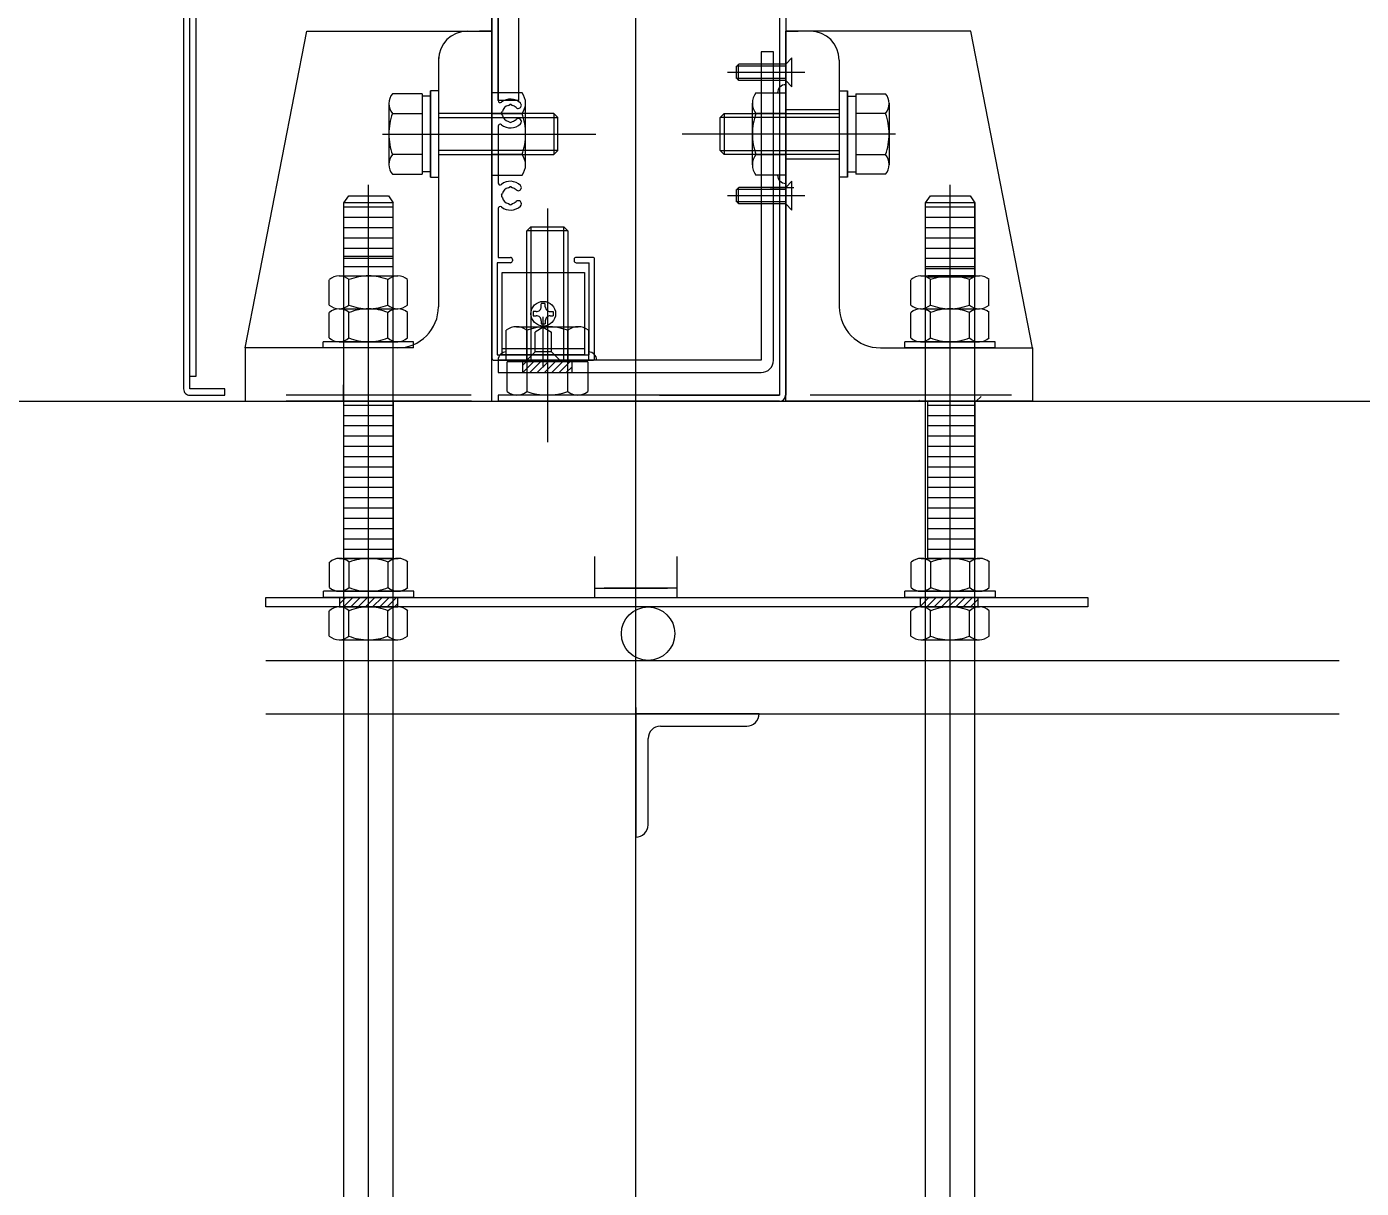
# Model space of a CAD drawing. Header units: millimetres. Extents: x -13466 to 37833, y -11727 to 34084.
# Drawn here: x 14502.8 to 14827.5, y 10737.9 to 11020.4 of the extents above; entities that cross this region are included whole.
import ezdxf

# ---------------------------------------------------------------- set-up
doc = ezdxf.new("R2010")
doc.units = ezdxf.units.MM
doc.header["$LTSCALE"] = 30
doc.header["$PDSIZE"] = 300
doc.linetypes.add('SXF_一点短鎖線', pattern=[9.25, 6, -1.5, 0.25, -1.5])
for name, color, linetype, lineweight in [('D-BMK', 2, 'SXF_一点短鎖線', 13), ('D-STR-DIM', 7, 'Continuous', 13), ('D-STR-STR1', 2, 'Continuous', 13), ('D-STR-STR5', 6, 'Continuous', 25)]:
    doc.layers.add(name, color=color, linetype=linetype, lineweight=lineweight)
doc.styles.add('MS ゴシック', font='MS Gothic.ttf')
doc.dimstyles.new('DIM-30-F', dxfattribs={"dimscale": 30, "dimtxt": 3.5, "dimasz": 2.5, "dimexe": 0, "dimexo": 2, "dimgap": 0.8, "dimtad": 1, "dimdec": 0, "dimzin": 0, "dimdsep": 46, "dimtxsty": 'MS ゴシック', "dimblk": 'OPEN', "dimcen": 0.1, "dimaunit": 1, "dimadec": 4, "dimazin": 0, "dimtfac": 1, "dimtdec": 0, "dimtmove": 2, "dimatfit": 3, "dimldrblk": 'OPEN', "dimfxl": 1, "dimtolj": 1, "dimtzin": 0, "dimlwd": -1, "dimlwe": -1, "dimarcsym": 2})

# ---------------------------------------------------------------- blocks, each defined once
blk = doc.blocks.new('_Open')
at = {"color": 0, "linetype": 'ByBlock', "lineweight": -2}
for p, q in [((-1, 0.1667), (0, 0)), ((-1, -0.1667), (0, 0)), ((0, 0), (-1, 0))]:
    blk.add_line(p, q, dxfattribs=at)
blk = doc.blocks.new('*D20')
at = {"layer": 'D-STR-DIM', "color": 0, "transparency": 16777216}
for p, q in [((8743.3, 12827.45), (8769.9, 12881.24)), ((8837.13, 12848), (9599.08, 12471.25)), ((9692.9, 12491.8), (9666.31, 12438.01))]:
    blk.add_line(p, q, dxfattribs=at)
at = {"layer": 'Defpoints', "color": 0, "transparency": 16777216}
for p in [(8769.9, 12881.24), (9666.31, 12438.01), (9666.31, 12438.01)]:
    blk.add_point(p, dxfattribs=at)
at = {"layer": 'D-STR-DIM', "color": 0, "transparency": 16777216, "xscale": 75, "yscale": 75, "zscale": 75}
for p, rotation in [((8769.9, 12881.24), 153.6900675261025), ((9666.31, 12438.01), 333.6900675261025)]:
    blk.add_blockref('_Open', p, dxfattribs=dict(at, rotation=rotation))
at = {"layer": 'D-STR-DIM', "color": 0, "transparency": 16777216, "insert": (9252.01, 12728.2), "char_height": 105, "width": 46998.7126, "attachment_point": 5, "rotation": 333.6901, "style": 'MS ゴシック'}
blk.add_mtext('\\A1;R1000', dxfattribs=at)

msp = doc.modelspace()

# ---------------------------------------------------------------- linework, layer by layer
at = {"layer": 'D-BMK', "linetype": 'SXF_一点短鎖線', "lineweight": 9}
msp.add_line((14650.939, 8967.227), (14650.939, 15218.012), dxfattribs=at)
at = {"layer": 'D-STR-STR1', "linetype": 'Continuous', "lineweight": 9}
for p, q in [((14685.942, 11069.306), (14685.942, 10930.806)), ((14687.442, 11069.306), (14687.442, 10930.806)), ((14622.442, 11059.306), (14622.442, 11002.429)), ((14685.942, 11059.306), (14685.942, 10939.306)), ((14615.942, 11058.806), (14615.942, 10939.806)), ((14540.942, 11054.497), (14540.942, 10932.306)), ((14542.442, 10935.306), (14542.442, 11053.187)), ((14615.942, 11039.306), (14615.942, 10939.306)), ((14617.442, 11034.506), (14617.442, 11002.429)), ((14617.442, 11002.429), (14617.442, 11034.506)), ((14615.942, 11009.673), (14615.942, 11024.505)), ((14555.942, 10942.306), (14570.942, 11019.306)), ((14570.942, 11019.306), (14615.942, 11019.306)), ((14615.942, 11019.306), (14612.942, 11019.306)), ((14615.942, 10929.306), (14615.942, 11019.306)), ((14687.442, 10929.306), (14687.442, 11019.306)), ((14687.442, 11019.306), (14690.442, 11019.306)), ((14732.442, 11019.306), (14687.442, 11019.306)), ((14747.442, 10942.306), (14732.442, 11019.306)), ((14684.442, 11014.306), (14681.442, 11014.306)), ((14681.442, 11014.306), (14681.442, 10939.306)), ((14684.442, 10939.306), (14684.442, 11014.306)), ((14602.942, 11012.906), (14602.942, 11005.706)), ((14602.942, 11012.306), (14602.942, 10952.306)), ((14687.442, 11010.806), (14675.442, 11010.806)), ((14675.442, 11007.806), (14675.442, 11010.806)), ((14675.544, 11010.806), (14676.044, 11011.306)), ((14675.942, 11007.306), (14675.942, 11011.306)), ((14687.442, 11011.306), (14676.044, 11011.306)), ((14688.942, 11012.806), (14687.442, 11011.306)), ((14687.442, 11007.306), (14687.442, 11011.306)), ((14688.942, 11005.806), (14688.942, 11012.806)), ((14700.442, 11012.306), (14700.442, 10952.306)), ((14692.087, 11009.306), (14673.24, 11009.306)), ((14687.442, 11007.806), (14675.442, 11007.806)), ((14676.044, 11007.306), (14675.544, 11007.806)), ((14687.442, 11007.306), (14676.044, 11007.306)), ((14688.942, 11005.806), (14687.442, 11007.306)), ((14599.01, 11004.106), (14591.743, 11004.106)), ((14599.01, 11004.106), (14599.01, 10984.506)), ((14603.01, 11004.806), (14601.01, 11004.806)), ((14601.01, 11004.806), (14601.01, 10983.806)), ((14601.01, 10983.806), (14601.01, 11004.806)), ((14601.01, 11004.106), (14601.01, 10984.506)), ((14602.942, 11004.806), (14602.942, 11002.79)), ((14615.942, 11003.29), (14615.942, 11004.306)), ((14623.277, 11004.306), (14616.01, 11004.306)), ((14680.175, 11004.306), (14687.442, 11004.306)), ((14687.442, 10984.306), (14687.442, 11004.306)), ((14700.442, 11004.806), (14700.442, 10983.806)), ((14700.442, 11004.806), (14702.442, 11004.806)), ((14702.442, 11004.806), (14702.442, 10983.806)), ((14702.442, 10983.806), (14702.442, 11004.806)), ((14702.442, 11004.106), (14702.442, 10984.506)), ((14704.442, 11004.106), (14711.709, 11004.106)), ((14704.442, 11004.106), (14704.442, 10984.506)), ((14590.885, 11001.806), (14590.885, 10986.806)), ((14601.01, 11003.506), (14599.01, 11003.506)), ((14601.01, 11003.506), (14601.01, 10985.106)), ((14622.442, 11002.429), (14617.442, 11002.429)), ((14619.942, 11001.243), (14620.282, 11001.456)), ((14620.601, 11001.456), (14620.942, 11001.243)), ((14624.135, 10986.806), (14624.135, 11001.806)), ((14679.317, 10986.806), (14679.317, 11001.806)), ((14702.442, 11003.506), (14704.442, 11003.506)), ((14702.442, 11003.506), (14702.442, 10985.106)), ((14712.567, 11001.806), (14712.567, 10986.806)), ((14591.743, 10999.306), (14599.01, 10999.306)), ((14602.942, 10997.906), (14602.942, 10990.706)), ((14631.01, 10999.306), (14603.01, 10999.306)), ((14603.01, 10998.306), (14632.01, 10998.306)), ((14616.01, 10999.306), (14623.277, 10999.306)), ((14618.292, 10999.466), (14618.505, 10999.806)), ((14618.292, 10999.147), (14618.505, 10998.806)), ((14619.942, 10997.37), (14620.282, 10997.156)), ((14620.601, 10997.156), (14620.942, 10997.37)), ((14632.01, 10998.306), (14631.01, 10999.306)), ((14631.01, 10999.306), (14631.01, 10989.306)), ((14632.01, 10990.306), (14632.01, 10998.306)), ((14671.442, 10998.306), (14672.442, 10999.306)), ((14700.442, 10998.306), (14671.442, 10998.306)), ((14671.442, 10990.306), (14671.442, 10998.306)), ((14672.442, 10999.306), (14700.442, 10999.306)), ((14672.442, 10999.306), (14672.442, 10989.306)), ((14687.442, 10999.306), (14680.175, 10999.306)), ((14687.442, 11000.306), (14700.442, 11000.306)), ((14711.709, 10999.306), (14704.442, 10999.306)), ((14589.31, 10994.306), (14641.199, 10994.306)), ((14617.442, 10996.184), (14617.442, 10982.429)), ((14714.141, 10994.306), (14662.253, 10994.306)), ((14599.01, 10989.306), (14591.743, 10989.306)), ((14632.01, 10990.306), (14603.01, 10990.306)), ((14603.01, 10989.306), (14631.01, 10989.306)), ((14623.277, 10989.306), (14616.01, 10989.306)), ((14631.01, 10989.306), (14632.01, 10990.306)), ((14671.442, 10990.306), (14700.442, 10990.306)), ((14672.442, 10989.306), (14671.442, 10990.306)), ((14700.442, 10989.306), (14672.442, 10989.306)), ((14680.175, 10989.306), (14687.442, 10989.306)), ((14687.442, 10988.306), (14700.442, 10988.306)), ((14704.442, 10989.306), (14711.709, 10989.306)), ((14591.743, 10984.506), (14599.01, 10984.506)), ((14601.01, 10985.106), (14599.01, 10985.106)), ((14616.01, 10984.306), (14623.277, 10984.306)), ((14687.442, 10984.306), (14680.175, 10984.306)), ((14702.442, 10985.106), (14704.442, 10985.106)), ((14711.709, 10984.506), (14704.442, 10984.506)), ((14585.942, 10595.6), (14585.942, 10981.986)), ((14585.942, 10595.6), (14585.942, 10981.986)), ((14601.01, 10983.806), (14603.01, 10983.806)), ((14602.942, 10982.906), (14602.942, 10975.706)), ((14619.942, 10981.243), (14620.282, 10981.456)), ((14620.601, 10981.456), (14620.942, 10981.243)), ((14650.942, 10611.066), (14650.942, 10981.986)), ((14675.544, 10980.806), (14676.044, 10981.306)), ((14675.942, 10977.306), (14675.942, 10981.306)), ((14687.442, 10981.306), (14676.044, 10981.306)), ((14683.677, 10981.306), (14689.377, 10981.306)), ((14688.942, 10982.806), (14687.442, 10981.306)), ((14687.442, 10977.306), (14687.442, 10981.306)), ((14688.942, 10975.806), (14688.942, 10982.806)), ((14702.442, 10983.806), (14700.442, 10983.806)), ((14727.442, 10595.6), (14727.442, 10981.986)), ((14727.442, 10595.6), (14727.442, 10981.986)), ((14618.292, 10979.466), (14618.505, 10979.806)), ((14618.292, 10979.147), (14618.505, 10978.806)), ((14692.087, 10979.306), (14673.24, 10979.306)), ((14687.442, 10980.806), (14675.442, 10980.806)), ((14675.442, 10977.806), (14675.442, 10980.806)), ((14687.442, 10977.806), (14675.442, 10977.806)), ((14676.044, 10977.306), (14675.544, 10977.806)), ((14591.942, 10976.498), (14579.942, 10976.498)), ((14617.442, 10976.184), (14617.442, 10964.306)), ((14619.942, 10977.37), (14620.282, 10977.156)), ((14620.601, 10977.156), (14620.942, 10977.37)), ((14629.442, 10976.196), (14629.442, 10919.406)), ((14687.442, 10977.306), (14676.044, 10977.306)), ((14688.942, 10975.806), (14687.442, 10977.306)), ((14733.442, 10976.498), (14721.442, 10976.498)), ((14733.442, 10977.535), (14733.442, 10959.806)), ((14591.942, 10973.998), (14579.942, 10973.998)), ((14591.942, 10971.498), (14579.942, 10971.498)), ((14624.442, 10970.73), (14625.442, 10971.73)), ((14625.442, 10971.73), (14625.442, 10938.931)), ((14625.442, 10971.73), (14633.442, 10971.73)), ((14633.442, 10971.73), (14634.442, 10970.73)), ((14633.442, 10938.931), (14633.442, 10971.73)), ((14733.442, 10973.998), (14721.442, 10973.998)), ((14733.442, 10971.498), (14721.442, 10971.498)), ((14591.942, 10968.998), (14579.942, 10968.998)), ((14624.442, 10938.931), (14624.442, 10970.73)), ((14634.442, 10970.73), (14624.442, 10970.73)), ((14634.442, 10970.73), (14634.442, 10938.931)), ((14733.442, 10968.998), (14721.442, 10968.998)), ((14591.942, 10966.498), (14579.942, 10966.498)), ((14733.442, 10966.498), (14721.442, 10966.498)), ((14591.942, 10964.498), (14579.942, 10964.498)), ((14591.942, 10963.998), (14579.942, 10963.998)), ((14591.942, 10961.998), (14579.942, 10961.998)), ((14617.242, 10963.006), (14617.242, 10940.606)), ((14620.442, 10963.006), (14617.242, 10963.006)), ((14617.442, 10964.306), (14620.442, 10964.306)), ((14620.942, 10963.806), (14620.942, 10963.506)), ((14635.942, 10963.806), (14635.942, 10963.506)), ((14640.442, 10964.306), (14636.442, 10964.306)), ((14636.442, 10963.006), (14639.642, 10963.006)), ((14639.642, 10940.606), (14639.642, 10963.006)), ((14640.942, 10939.806), (14640.942, 10963.806)), ((14733.442, 10963.998), (14721.442, 10963.998)), ((14733.442, 10961.998), (14721.442, 10961.998)), ((14733.442, 10961.998), (14721.442, 10961.998)), ((14733.442, 10961.498), (14721.442, 10961.498)), ((14576.377, 10952.72), (14576.377, 10958.887)), ((14578.804, 10959.806), (14593.055, 10959.806)), ((14581.127, 10952.72), (14581.127, 10958.887)), ((14590.627, 10952.72), (14590.627, 10958.887)), ((14595.377, 10952.72), (14595.377, 10958.887)), ((14618.442, 10960.606), (14638.442, 10960.606)), ((14618.442, 10940.606), (14618.442, 10960.606)), ((14638.442, 10960.606), (14638.442, 10940.606)), ((14717.877, 10952.72), (14717.877, 10958.887)), ((14720.304, 10959.806), (14734.555, 10959.806)), ((14733.442, 10959.806), (14721.99, 10959.806)), ((14733.442, 10959.498), (14721.99, 10959.498)), ((14722.627, 10952.72), (14722.627, 10958.887)), ((14732.127, 10952.72), (14732.127, 10958.887)), ((14736.877, 10952.72), (14736.877, 10958.887)), ((14578.804, 10951.806), (14593.055, 10951.806)), ((14578.804, 10951.806), (14593.055, 10951.806)), ((14627.942, 10952.306), (14627.942, 10953.046)), ((14628.942, 10952.306), (14628.942, 10953.046)), ((14720.304, 10951.806), (14734.555, 10951.806)), ((14720.304, 10951.806), (14734.555, 10951.806)), ((14576.377, 10944.72), (14576.377, 10950.887)), ((14581.127, 10944.72), (14581.127, 10950.887)), ((14590.627, 10944.72), (14590.627, 10950.887)), ((14595.377, 10944.72), (14595.377, 10950.887)), ((14626.742, 10951.106), (14626.002, 10951.106)), ((14626.002, 10950.106), (14626.742, 10950.106)), ((14627.942, 10948.906), (14627.942, 10948.166)), ((14628.442, 10937.551), (14628.442, 10949.877)), ((14628.942, 10948.906), (14628.942, 10948.166)), ((14630.142, 10951.106), (14630.882, 10951.106)), ((14630.142, 10950.106), (14630.882, 10950.106)), ((14717.877, 10944.72), (14717.877, 10950.887)), ((14722.627, 10944.72), (14722.627, 10950.887)), ((14732.127, 10944.72), (14732.127, 10950.887)), ((14736.877, 10944.72), (14736.877, 10950.887)), ((14619.442, 10939.306), (14619.442, 10946.573)), ((14621.942, 10947.431), (14636.942, 10947.431)), ((14624.442, 10946.573), (14624.442, 10939.306)), ((14628.442, 10947.306), (14626.442, 10946.152)), ((14626.442, 10941.306), (14626.442, 10946.152)), ((14628.442, 10947.306), (14630.442, 10946.152)), ((14630.442, 10941.306), (14630.442, 10946.152)), ((14634.442, 10939.306), (14634.442, 10946.573)), ((14639.442, 10946.573), (14639.442, 10939.306)), ((14595.942, 10942.306), (14555.942, 10942.306)), ((14555.942, 10942.306), (14555.942, 10932.306)), ((14596.877, 10943.806), (14574.877, 10943.806)), ((14574.877, 10942.306), (14574.877, 10943.806)), ((14596.877, 10942.306), (14574.877, 10942.306)), ((14578.804, 10943.806), (14593.055, 10943.806)), ((14596.877, 10942.306), (14596.877, 10943.806)), ((14638.442, 10942.106), (14618.442, 10942.106)), ((14710.442, 10942.306), (14747.442, 10942.306)), ((14738.377, 10943.806), (14716.377, 10943.806)), ((14716.377, 10942.306), (14716.377, 10943.806)), ((14738.377, 10942.306), (14716.377, 10942.306)), ((14720.304, 10943.806), (14734.555, 10943.806)), ((14738.377, 10942.306), (14738.377, 10943.806)), ((14747.442, 10942.306), (14747.442, 10932.306)), ((14616.442, 10939.306), (14640.442, 10939.306)), ((14617.242, 10940.606), (14639.642, 10940.606)), ((14681.442, 10939.306), (14617.442, 10939.306)), ((14617.442, 10939.306), (14617.442, 10936.306)), ((14638.442, 10940.606), (14618.442, 10940.606)), ((14619.442, 10939.306), (14639.442, 10939.306)), ((14619.442, 10939.306), (14639.442, 10939.306)), ((14619.642, 10931.664), (14619.642, 10938.931)), ((14639.242, 10938.931), (14619.642, 10938.931)), ((14623.442, 10936.306), (14623.442, 10939.306)), ((14623.442, 10936.318), (14626.43, 10939.306)), ((14623.442, 10938.086), (14624.662, 10939.306)), ((14626.442, 10941.306), (14624.442, 10939.306)), ((14632.442, 10939.306), (14624.442, 10939.306)), ((14624.442, 10938.931), (14624.442, 10931.664)), ((14625.198, 10936.306), (14628.198, 10939.306)), ((14630.442, 10941.306), (14626.442, 10941.306)), ((14626.966, 10936.306), (14629.442, 10938.782)), ((14629.442, 10937.015), (14631.734, 10939.306)), ((14629.442, 10938.782), (14629.966, 10939.306)), ((14630.442, 10941.306), (14632.442, 10939.306)), ((14630.501, 10936.306), (14633.501, 10939.306)), ((14632.269, 10936.306), (14635.269, 10939.306)), ((14634.442, 10931.664), (14634.442, 10938.931)), ((14635.442, 10936.306), (14635.442, 10939.306)), ((14639.242, 10938.931), (14639.242, 10931.664)), ((14617.442, 10936.306), (14681.442, 10936.306)), ((14628.734, 10936.306), (14629.442, 10937.015)), ((14634.037, 10936.306), (14635.442, 10937.711)), ((14555.942, 10932.306), (14555.942, 10929.306)), ((14579.877, 10929.306), (14579.877, 10933.32)), ((14747.442, 10932.306), (14747.442, 10929.306)), ((14542.442, 10930.806), (14550.942, 10930.806)), ((14555.942, 10929.306), (14615.942, 10929.306)), ((14610.916, 10930.806), (14565.875, 10930.806)), ((14610.918, 10929.306), (14565.877, 10929.306)), ((14610.942, 10929.306), (14565.942, 10929.306)), ((14579.942, 10929.306), (14591.942, 10929.306)), ((14579.942, 10891.106), (14579.942, 10929.306)), ((14591.942, 10929.306), (14591.942, 10891.106)), ((14685.939, 10930.806), (14617.439, 10930.806)), ((14617.442, 10930.806), (14617.442, 10929.306)), ((14685.942, 10930.806), (14617.442, 10930.806)), ((14685.942, 10929.306), (14617.442, 10929.306)), ((14685.942, 10929.306), (14617.442, 10929.306)), ((14636.942, 10930.806), (14621.942, 10930.806)), ((14656.726, 10930.806), (14679.806, 10930.806)), ((14662.375, 10930.806), (14685.875, 10930.806)), ((14662.377, 10930.806), (14685.877, 10930.806)), ((14662.377, 10929.306), (14685.877, 10929.306)), ((14747.442, 10929.306), (14687.442, 10929.306)), ((14747.442, 10929.306), (14691.442, 10929.306)), ((14742.375, 10930.806), (14693.375, 10930.806)), ((14742.377, 10929.306), (14693.377, 10929.306)), ((14719.645, 10929.306), (14719.942, 10929.603)), ((14721.99, 10929.306), (14733.442, 10929.306)), ((14721.99, 10891.106), (14721.99, 10929.306)), ((14733.442, 10929.306), (14733.442, 10891.106)), ((14733.787, 10929.306), (14734.942, 10930.461)), ((14591.942, 10928.308), (14579.942, 10928.308)), ((14591.942, 10925.808), (14579.942, 10925.808)), ((14733.442, 10928.308), (14721.99, 10928.308)), ((14733.442, 10925.808), (14721.99, 10925.808)), ((14591.942, 10923.308), (14579.942, 10923.308)), ((14733.442, 10923.308), (14721.99, 10923.308)), ((14591.942, 10920.808), (14579.942, 10920.808)), ((14733.442, 10920.808), (14721.99, 10920.808)), ((14591.942, 10918.308), (14579.942, 10918.308)), ((14733.442, 10918.308), (14721.99, 10918.308)), ((14591.942, 10915.808), (14579.942, 10915.808)), ((14591.942, 10913.308), (14579.942, 10913.308)), ((14733.442, 10915.808), (14721.99, 10915.808)), ((14733.442, 10913.308), (14721.99, 10913.308)), ((14591.942, 10910.808), (14579.942, 10910.808)), ((14733.442, 10910.808), (14721.99, 10910.808)), ((14591.942, 10908.308), (14579.942, 10908.308)), ((14733.442, 10908.308), (14721.99, 10908.308)), ((14591.942, 10905.808), (14579.942, 10905.808)), ((14591.942, 10903.308), (14579.942, 10903.308)), ((14733.442, 10905.808), (14721.99, 10905.808)), ((14733.442, 10903.308), (14721.99, 10903.308)), ((14591.942, 10900.808), (14579.942, 10900.808)), ((14733.442, 10900.808), (14721.99, 10900.808)), ((14591.942, 10898.308), (14579.942, 10898.308)), ((14733.442, 10898.308), (14721.99, 10898.308)), ((14591.942, 10895.808), (14579.942, 10895.808)), ((14591.942, 10893.308), (14579.942, 10893.308)), ((14733.442, 10895.808), (14721.99, 10895.808)), ((14733.442, 10893.308), (14721.99, 10893.308)), ((14576.442, 10884.02), (14576.442, 10890.187)), ((14578.869, 10891.106), (14593.119, 10891.106)), ((14578.869, 10891.106), (14593.119, 10891.106)), ((14591.942, 10891.106), (14579.942, 10891.106)), ((14581.192, 10884.02), (14581.192, 10890.187)), ((14590.692, 10884.02), (14590.692, 10890.187)), ((14595.442, 10884.02), (14595.442, 10890.187)), ((14640.942, 10891.606), (14640.942, 10883.906)), ((14660.942, 10891.606), (14660.942, 10883.906)), ((14717.942, 10884.02), (14717.942, 10890.187)), ((14720.369, 10891.106), (14734.619, 10891.106)), ((14720.369, 10891.106), (14734.619, 10891.106)), ((14733.442, 10891.106), (14721.99, 10891.106)), ((14722.692, 10884.02), (14722.692, 10890.187)), ((14732.192, 10884.02), (14732.192, 10890.187)), ((14736.942, 10884.02), (14736.942, 10890.187)), ((14640.942, 10883.906), (14643.242, 10883.906)), ((14640.942, 10883.906), (14640.942, 10881.606)), ((14643.242, 10883.906), (14658.642, 10883.906)), ((14658.642, 10883.906), (14643.242, 10883.906)), ((14660.942, 10883.906), (14658.642, 10883.906)), ((14660.942, 10883.906), (14660.942, 10881.606)), ((14560.942, 10881.606), (14760.942, 10881.606)), ((14560.942, 10879.306), (14560.942, 10881.606)), ((14596.942, 10883.106), (14574.942, 10883.106)), ((14574.942, 10881.606), (14574.942, 10883.106)), ((14596.942, 10881.606), (14574.942, 10881.606)), ((14578.869, 10883.106), (14593.119, 10883.106)), ((14578.942, 10881.606), (14592.942, 10881.606)), ((14578.942, 10879.306), (14578.942, 10881.606)), ((14578.942, 10880.167), (14580.381, 10881.606)), ((14579.848, 10879.306), (14582.148, 10881.606)), ((14581.616, 10879.306), (14583.916, 10881.606)), ((14583.384, 10879.306), (14585.684, 10881.606)), ((14585.152, 10879.306), (14587.452, 10881.606)), ((14586.92, 10879.306), (14589.22, 10881.606)), ((14588.687, 10879.306), (14590.987, 10881.606)), ((14590.455, 10879.306), (14592.755, 10881.606)), ((14592.942, 10881.606), (14592.942, 10879.306)), ((14596.942, 10881.606), (14596.942, 10883.106)), ((14643.242, 10881.606), (14660.942, 10881.606)), ((14738.442, 10883.106), (14716.442, 10883.106)), ((14716.442, 10881.606), (14716.442, 10883.106)), ((14738.442, 10881.606), (14716.442, 10881.606)), ((14720.194, 10881.606), (14734.194, 10881.606)), ((14720.194, 10879.306), (14720.194, 10881.606)), ((14720.194, 10879.522), (14722.279, 10881.606)), ((14720.194, 10881.29), (14720.511, 10881.606)), ((14720.369, 10883.106), (14734.619, 10883.106)), ((14721.747, 10879.306), (14724.047, 10881.606)), ((14723.514, 10879.306), (14725.814, 10881.606)), ((14725.282, 10879.306), (14727.582, 10881.606)), ((14727.05, 10879.306), (14729.35, 10881.606)), ((14728.818, 10879.306), (14731.118, 10881.606)), ((14730.585, 10879.306), (14732.885, 10881.606)), ((14732.353, 10879.306), (14734.194, 10881.147)), ((14734.194, 10881.606), (14734.194, 10879.306)), ((14738.442, 10881.606), (14738.442, 10883.106)), ((14760.942, 10881.606), (14760.942, 10879.306)), ((14760.942, 10879.306), (14560.942, 10879.306)), ((14576.389, 10872.22), (14576.389, 10878.387)), ((14578.817, 10879.306), (14593.067, 10879.306)), ((14592.942, 10879.306), (14578.942, 10879.306)), ((14581.139, 10872.22), (14581.139, 10878.387)), ((14590.639, 10872.22), (14590.639, 10878.387)), ((14592.223, 10879.306), (14592.942, 10880.025)), ((14595.39, 10872.22), (14595.39, 10878.387)), ((14717.889, 10872.22), (14717.889, 10878.387)), ((14734.194, 10879.306), (14720.194, 10879.306)), ((14720.317, 10879.306), (14734.567, 10879.306)), ((14722.639, 10872.22), (14722.639, 10878.387)), ((14732.139, 10872.22), (14732.139, 10878.387)), ((14734.121, 10879.306), (14734.194, 10879.38)), ((14736.89, 10872.22), (14736.89, 10878.387)), ((14578.817, 10871.306), (14593.067, 10871.306)), ((14720.317, 10871.306), (14734.567, 10871.306)), ((14560.942, 10866.306), (14822.08, 10866.306)), ((14650.939, 10854.806), (14650.939, 10824.806)), ((14560.942, 10853.306), (14822.08, 10853.306)), ((14680.942, 10853.306), (14650.942, 10853.306)), ((14650.942, 10853.306), (14650.942, 10823.306)), ((14656.942, 10850.306), (14677.942, 10850.306)), ((14653.942, 10826.306), (14653.942, 10847.306))]:
    msp.add_line(p, q, dxfattribs=at)
at = {"layer": 'D-STR-STR1'}
msp.add_line((14500.939, 10929.306), (17300.939, 10929.306), dxfattribs=at)
at = {"layer": 'D-STR-STR1', "linetype": 'Continuous', "lineweight": 9}
for points in [[(14550.942, 10930.806), (14550.942, 10932.306), (14542.442, 10932.306), (14542.442, 11054.497), (14614.644, 11064.32)], [(14543.74, 11054.673), (14612.442, 11064.02), (14612.442, 11062.507), (14543.942, 11053.187), (14543.942, 10935.306), (14542.442, 10935.306)]]:
    msp.add_lwpolyline(points, dxfattribs=at)
for centre, radius in [((14628.442, 10950.606), 3), ((14653.942, 10872.806), 6.5)]:
    msp.add_circle(centre, radius, dxfattribs=at)
for centre, radius, start, end in [((14609.942, 11012.306), 7, 90, 180), ((14693.442, 11012.306), 7, 0, 90), ((14594.671, 11001.706), 3.786, 140.6618, 180), ((14620.063, 11001.806), 4.072, 0, 37.87888), ((14683.388, 11001.806), 4.072, 142.12112, 180), ((14687.442, 11004.306), 2, 90, 180), ((14708.781, 11001.706), 3.786, 360, 39.3382), ((14594.671, 11001.706), 3.786, 180, 219.3382), ((14617.942, 11002.429), 0.5, 180, 308.68219), ((14620.442, 10999.306), 3.5, 45.82662, 128.68219), ((14620.442, 10999.306), 2, 104.47751, 165.52249), ((14620.442, 11001.202), 0.3, 57.9116, 122.0884), ((14620.442, 10999.306), 2, 45.82662, 75.52249), ((14622.358, 11001.279), 0.75, 225.82662, 45.82662), ((14620.063, 11001.806), 4.072, 322.12112, 360), ((14683.388, 11001.806), 4.072, 180, 217.87888), ((14708.781, 11001.706), 3.786, 320.6618, 0), ((14605.885, 10994.306), 15, 160.52878, 180), ((14618.546, 10999.306), 0.3, 147.9116, 212.0884), ((14620.442, 10999.306), 2, 194.47751, 255.52249), ((14620.442, 10999.306), 2, 284.47751, 314.17338), ((14622.358, 10997.334), 0.75, 314.17338, 134.17338), ((14609.135, 10994.306), 15, 360, 19.47122), ((14694.317, 10994.306), 15, 160.52878, 180), ((14697.567, 10994.306), 15, 360, 19.47122), ((14605.885, 10994.306), 15, 180, 199.47122), ((14617.942, 10996.184), 0.5, 51.31781, 180), ((14620.442, 10999.306), 3.5, 231.31781, 314.17338), ((14620.442, 10997.41), 0.3, 237.9116, 302.0884), ((14609.135, 10994.306), 15, 340.52878, 360), ((14694.317, 10994.306), 15, 180, 199.47122), ((14697.567, 10994.306), 15, 340.52878, 360), ((14594.671, 10986.906), 3.786, 140.6618, 180), ((14620.063, 10986.806), 4.072, 360, 37.87888), ((14683.388, 10986.806), 4.072, 142.12112, 180), ((14708.781, 10986.906), 3.786, 360, 39.3382), ((14594.671, 10986.906), 3.786, 180, 219.3382), ((14620.063, 10986.806), 4.072, 322.12112, 360), ((14683.388, 10986.806), 4.072, 180, 217.87888), ((14687.442, 10984.306), 2, 180, 270), ((14708.781, 10986.906), 3.786, 320.6618, 360), ((14617.942, 10982.429), 0.5, 180, 308.68219), ((14620.442, 10979.306), 3.5, 45.82662, 128.68219), ((14620.442, 10979.306), 2, 104.47751, 165.52249), ((14620.442, 10981.202), 0.3, 57.9116, 122.0884), ((14620.442, 10979.306), 2, 45.82662, 75.52249), ((14622.358, 10981.279), 0.75, 225.82662, 45.82662), ((14618.546, 10979.306), 0.3, 147.9116, 212.0884), ((14620.442, 10979.306), 2, 194.47751, 255.52249), ((14620.442, 10979.306), 2, 284.47751, 314.17338), ((14622.358, 10977.334), 0.75, 314.17338, 134.17338), ((14617.942, 10976.184), 0.5, 51.31781, 180), ((14620.442, 10979.306), 3.5, 231.31781, 314.17338), ((14620.442, 10977.41), 0.3, 237.9116, 302.0884), ((14620.442, 10963.806), 0.5, 45.00001, 89.99999), ((14620.442, 10963.506), 0.5, 270.00004, 314.99996), ((14620.442, 10963.806), 0.5, 359.99993, 45.00006), ((14620.442, 10963.506), 0.5, 315.00001, 360), ((14636.442, 10963.806), 0.5, 135, 179.99999), ((14636.442, 10963.506), 0.5, 180.00008, 224.99992), ((14636.442, 10963.806), 0.5, 89.99999, 134.99999), ((14636.442, 10963.506), 0.5, 225.00004, 269.99999), ((14640.442, 10963.806), 0.5, 45.00001, 89.99998), ((14640.442, 10963.806), 0.5, 0.00003, 44.99999), ((14578.804, 10956.244), 3.563, 90, 132.1), ((14578.804, 10956.244), 3.563, 47.9, 90), ((14585.93, 10947.018), 12.789, 90, 111.8), ((14585.93, 10947.018), 12.789, 68.2, 90), ((14593.055, 10956.244), 3.563, 90, 132.1), ((14593.055, 10956.244), 3.563, 47.9, 90), ((14720.304, 10956.244), 3.563, 90, 132.1), ((14720.304, 10956.244), 3.563, 47.9, 90), ((14727.43, 10947.018), 12.789, 90, 111.8), ((14727.43, 10947.018), 12.789, 68.2, 90), ((14734.555, 10956.244), 3.563, 90, 132.1), ((14734.555, 10956.244), 3.563, 47.9, 90), ((14578.752, 10955.369), 3.563, 227.9, 270), ((14578.804, 10948.244), 3.563, 90, 132.1), ((14578.752, 10955.369), 3.563, 270, 312.1), ((14578.804, 10948.244), 3.563, 47.9, 90), ((14585.877, 10964.595), 12.789, 248.2, 270), ((14585.93, 10939.018), 12.789, 90, 111.8), ((14585.877, 10964.595), 12.789, 270, 291.8), ((14585.93, 10939.018), 12.789, 68.2, 90), ((14593.002, 10955.369), 3.563, 227.9, 270), ((14593.055, 10948.244), 3.563, 90, 132.1), ((14593.002, 10955.369), 3.563, 270, 312.1), ((14593.055, 10948.244), 3.563, 47.9, 90), ((14592.942, 10952.306), 10, 315, 0), ((14626.742, 10952.306), 1.2, 315, 0), ((14628.442, 10950.606), 2.5, 90.00501, 101.53999), ((14628.442, 10950.606), 2.5, 78.47, 90.005), ((14630.142, 10952.306), 1.2, 180, 225), ((14710.442, 10952.306), 10, 180, 225), ((14720.252, 10955.369), 3.563, 227.9, 270), ((14720.304, 10948.244), 3.563, 90, 132.1), ((14720.252, 10955.369), 3.563, 270, 312.1), ((14720.304, 10948.244), 3.563, 47.9, 90), ((14727.377, 10964.595), 12.789, 248.2, 270), ((14727.43, 10939.018), 12.789, 90, 111.8), ((14727.377, 10964.595), 12.789, 270, 291.8), ((14727.43, 10939.018), 12.789, 68.2, 90), ((14734.502, 10955.369), 3.563, 227.9, 270), ((14734.555, 10948.244), 3.563, 90, 132.1), ((14734.502, 10955.369), 3.563, 270, 312.1), ((14734.555, 10948.244), 3.563, 47.9, 90), ((14628.442, 10950.606), 2.5, 168.47001, 180.00499), ((14628.442, 10950.606), 2.5, 180.005, 191.54), ((14626.742, 10952.306), 1.2, 270, 314.99999), ((14626.742, 10948.906), 1.2, 44.99999, 90), ((14626.742, 10948.906), 1.2, 359.99999, 45.00001), ((14630.142, 10948.906), 1.2, 134.99999, 180), ((14630.142, 10952.306), 1.2, 225.00001, 269.99999), ((14630.142, 10948.906), 1.2, 89.99999, 135.00001), ((14628.442, 10950.606), 2.5, 5.76999, 11.54001), ((14628.442, 10950.606), 2.5, 348.47002, 354.23498), ((14628.442, 10950.606), 2.5, 0.00001, 5.77), ((14628.442, 10950.606), 2.5, 354.23502, 359.99999), ((14592.942, 10952.306), 10, 270, 315), ((14621.942, 10943.36), 4.072, 52.12112, 127.87888), ((14629.442, 10932.431), 15, 70.52878, 109.47122), ((14628.442, 10950.606), 2.5, 258.46999, 270.005), ((14628.442, 10950.606), 2.5, 270.005, 281.54001), ((14636.942, 10943.36), 4.072, 52.12112, 127.87888), ((14710.442, 10952.306), 10, 225, 270), ((14578.752, 10947.369), 3.563, 227.9, 270), ((14578.752, 10947.369), 3.563, 270, 312.1), ((14585.877, 10956.595), 12.789, 248.2, 270), ((14585.877, 10956.595), 12.789, 270, 291.8), ((14593.002, 10947.369), 3.563, 227.9, 270), ((14593.002, 10947.369), 3.563, 270, 312.1), ((14720.252, 10947.369), 3.563, 227.9, 270), ((14720.252, 10947.369), 3.563, 270, 312.1), ((14727.377, 10956.595), 12.789, 248.2, 270), ((14727.377, 10956.595), 12.789, 270, 291.8), ((14734.502, 10947.369), 3.563, 227.9, 270), ((14734.502, 10947.369), 3.563, 270, 312.1), ((14616.442, 10939.806), 0.5, 180.00002, 224.99999), ((14616.442, 10939.806), 0.5, 225.00001, 269.99997), ((14619.442, 10939.306), 2, 90, 180), ((14639.442, 10939.306), 2, 0, 90), ((14640.442, 10939.806), 0.5, 270.00001, 315.00001), ((14640.442, 10939.806), 0.5, 315.00002, 359.99999), ((14681.442, 10939.306), 3, 270, 360), ((14542.442, 10932.306), 1.5, 180, 225), ((14542.442, 10932.306), 1.5, 225, 270), ((14622.042, 10934.592), 3.786, 230.6618, 309.3382), ((14629.442, 10945.806), 15, 250.52878, 289.47122), ((14636.842, 10934.592), 3.786, 230.6618, 309.3382), ((14685.877, 10930.806), 1.5, 270, 0), ((14685.942, 10930.806), 1.5, 270, 0), ((14578.869, 10887.544), 3.563, 90, 132.1), ((14578.869, 10887.544), 3.563, 47.9, 90), ((14585.994, 10878.318), 12.789, 90, 111.8), ((14585.994, 10878.318), 12.789, 68.2, 90), ((14593.119, 10887.544), 3.563, 90, 132.1), ((14593.119, 10887.544), 3.563, 47.9, 90), ((14720.369, 10887.544), 3.563, 90, 132.1), ((14720.369, 10887.544), 3.563, 47.9, 90), ((14727.494, 10878.318), 12.789, 90, 111.8), ((14727.494, 10878.318), 12.789, 68.2, 90), ((14734.619, 10887.544), 3.563, 90, 132.1), ((14734.619, 10887.544), 3.563, 47.9, 90), ((14578.817, 10886.669), 3.563, 227.9, 270), ((14578.817, 10886.669), 3.563, 270, 312.1), ((14585.942, 10895.895), 12.789, 248.2, 270), ((14585.942, 10895.895), 12.789, 270, 291.8), ((14593.067, 10886.669), 3.563, 227.9, 270), ((14593.067, 10886.669), 3.563, 270, 312.1), ((14720.317, 10886.669), 3.563, 227.9, 270), ((14720.317, 10886.669), 3.563, 270, 312.1), ((14727.442, 10895.895), 12.789, 248.2, 270), ((14727.442, 10895.895), 12.789, 270, 291.8), ((14734.567, 10886.669), 3.563, 227.9, 270), ((14734.567, 10886.669), 3.563, 270, 312.1), ((14578.817, 10875.744), 3.563, 90, 132.1), ((14578.817, 10875.744), 3.563, 47.9, 90), ((14585.942, 10866.518), 12.789, 90, 111.8), ((14585.942, 10866.518), 12.789, 68.2, 90), ((14593.067, 10875.744), 3.563, 90, 132.1), ((14593.067, 10875.744), 3.563, 47.9, 90), ((14720.317, 10875.744), 3.563, 90, 132.1), ((14720.317, 10875.744), 3.563, 47.9, 90), ((14727.442, 10866.518), 12.789, 90, 111.8), ((14727.442, 10866.518), 12.789, 68.2, 90), ((14734.567, 10875.744), 3.563, 90, 132.1), ((14734.567, 10875.744), 3.563, 47.9, 90), ((14578.764, 10874.869), 3.563, 227.9, 270), ((14578.764, 10874.869), 3.563, 270, 312.1), ((14585.889, 10884.095), 12.789, 248.2, 270), ((14585.889, 10884.095), 12.789, 270, 291.8), ((14593.014, 10874.869), 3.563, 227.9, 270), ((14593.014, 10874.869), 3.563, 270, 312.1), ((14720.264, 10874.869), 3.563, 227.9, 270), ((14720.264, 10874.869), 3.563, 270, 312.1), ((14727.389, 10884.095), 12.789, 248.2, 270), ((14727.389, 10884.095), 12.789, 270, 291.8), ((14734.514, 10874.869), 3.563, 227.9, 270), ((14734.514, 10874.869), 3.563, 270, 312.1), ((14677.942, 10853.306), 3, 270, 0), ((14656.942, 10847.306), 3, 90, 180), ((14650.942, 10826.306), 3, 270, 0)]:
    msp.add_arc(centre, radius, start, end, dxfattribs=at)
at = {"layer": 'D-STR-STR5', "linetype": 'Continuous', "lineweight": 9}
for p, q in [((14579.942, 10977.535), (14581.122, 10979.306)), ((14581.122, 10979.306), (14590.761, 10979.306)), ((14590.761, 10979.306), (14591.942, 10977.535)), ((14721.442, 10977.535), (14722.622, 10979.306)), ((14722.622, 10979.306), (14732.261, 10979.306)), ((14732.261, 10979.306), (14733.442, 10977.535)), ((14591.942, 10977.535), (14579.942, 10977.535)), ((14579.942, 10569.257), (14579.942, 10977.535)), ((14579.942, 10569.257), (14579.942, 10977.535)), ((14591.942, 10566.889), (14591.942, 10977.535)), ((14591.942, 10566.889), (14591.942, 10977.535)), ((14721.442, 10569.257), (14721.442, 10977.535)), ((14721.442, 10569.257), (14721.442, 10977.535)), ((14733.442, 10977.535), (14721.442, 10977.535)), ((14733.442, 10566.889), (14733.442, 10977.535)), ((14733.442, 10566.889), (14733.442, 10977.535))]:
    msp.add_line(p, q, dxfattribs=at)

# ---------------------------------------------------------------- dimensions: what is measured, and where the dimension line sits
at = {"layer": 'D-STR-DIM'}
dim = msp.add_linear_dim(base=(9666.306, 12438.012), p1=(8769.897, 12881.239), p2=(9666.306, 12438.012), angle=333.69007, text='R<>', dimstyle='DIM-30-F', dxfattribs=at)
dim.commit()
dim.dimension.update_dxf_attribs({"geometry": '*D20', "text_midpoint": (9252.008, 12728.201)})

doc.saveas('drawing.dxf')
